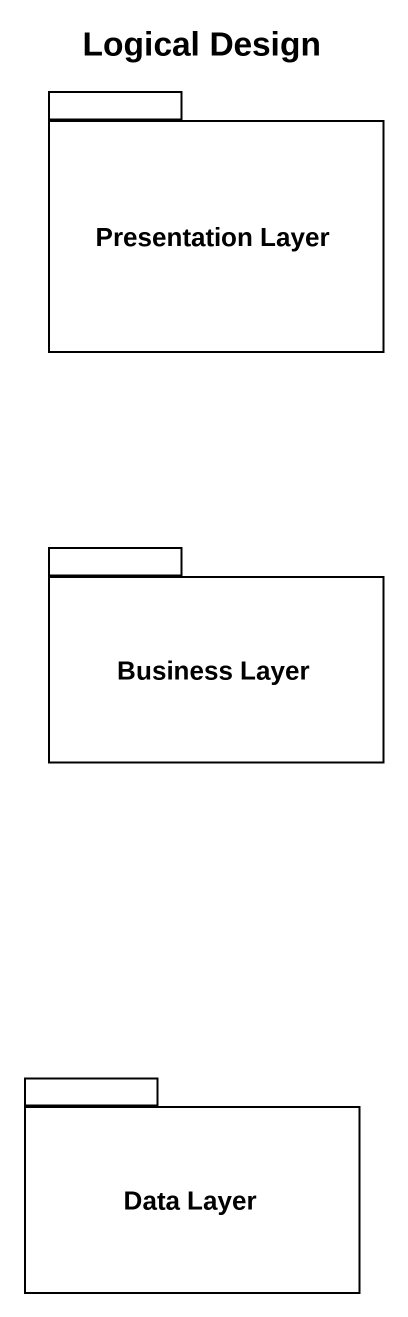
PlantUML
@startuml
title Logical Design
package "Presentation Layer" as Presentation_Layer {
}
package "Business Layer" as Business_Layer {
}
package "Data Layer" as Data_Layer {
}
@enduml
